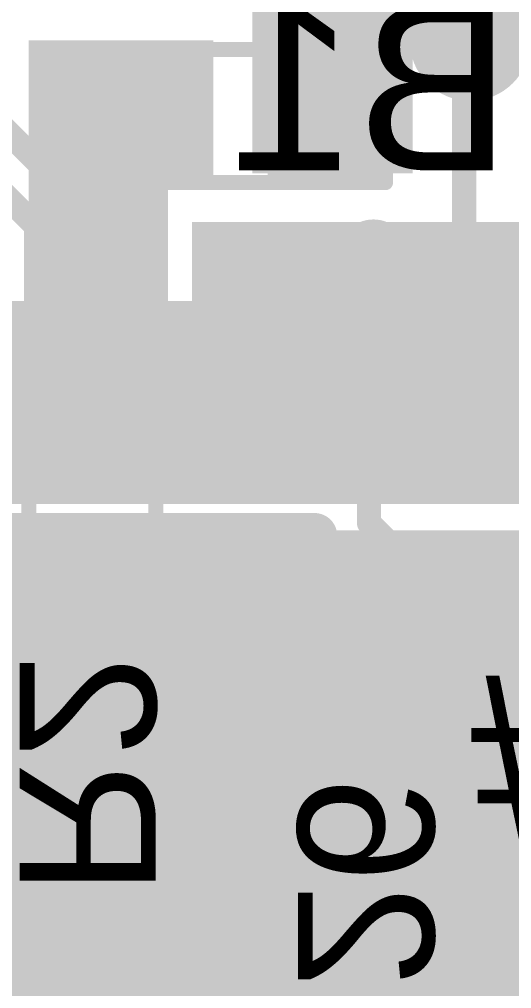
# Model space of a CAD drawing. Header units: millimetres. Extents: x -0.33 to 1.44, y -0.21 to 1.57.
# Drawn here: x 0.8729 to 1.0357, y 0.7955 to 1.116 of the extents above; entities that cross this region are included whole.
import ezdxf

# ---------------------------------------------------------------- set-up
doc = ezdxf.new("R2010")
doc.units = ezdxf.units.MM
doc.header["$MEASUREMENT"] = 0
for name, color, linetype in [('BottomLayer', 5, 'Continuous'), ('BottomOverlay', 54, 'Continuous'), ('BottomPaste', 16, 'Continuous'), ('BottomSolder', 6, 'Continuous'), ('TopLayer', 1, 'Continuous'), ('TopPaste', 8, 'Continuous'), ('TopSolder', 216, 'Continuous'), ('ViaHoleLayer', 16, 'Continuous')]:
    doc.layers.add(name, color=color, linetype=linetype)
doc.styles.add('Arial', font='', dxfattribs={"height": 0.2})
doc.styles.get('Arial').set_extended_font_data('Arial')

# ---------------------------------------------------------------- blocks, each defined once
blk = doc.blocks.new('LAN9255_ZMX019_3')
at = {"layer": 'TopLayer'}
for points in [[(-0.17913, -0.17913), (-0.17913, 0.17913), (0.17913, 0.17913), (0.17913, -0.17913)], [(0.27362, 0.04331), (0.33268, 0.04331), (0.33268, 0.03543), (0.27362, 0.03543)], [(0.27362, 0.02756), (0.33268, 0.02756), (0.33268, 0.01969), (0.27362, 0.01969)], [(0.27362, 0.01181), (0.33268, 0.01181), (0.33268, 0.00394), (0.27362, 0.00394)], [(0.27362, -0.00394), (0.33268, -0.00394), (0.33268, -0.01181), (0.27362, -0.01181)], [(0.27362, -0.01969), (0.33268, -0.01969), (0.33268, -0.02756), (0.27362, -0.02756)], [(0.27362, -0.03543), (0.33268, -0.03543), (0.33268, -0.04331), (0.27362, -0.04331)], [(0.27362, -0.05118), (0.33268, -0.05118), (0.33268, -0.05906), (0.27362, -0.05906)], [(0.27362, -0.06693), (0.33268, -0.06693), (0.33268, -0.0748), (0.27362, -0.0748)], [(0.27362, -0.08268), (0.33268, -0.08268), (0.33268, -0.09055), (0.27362, -0.09055)], [(0.27362, -0.09843), (0.33268, -0.09843), (0.33268, -0.1063), (0.27362, -0.1063)], [(0.27362, -0.11417), (0.33268, -0.11417), (0.33268, -0.12205), (0.27362, -0.12205)]]:
    blk.add_hatch(color=1, dxfattribs=at).paths.add_polyline_path(points)
at = {"layer": 'TopPaste'}
for points in [[(-0.17913, -0.17913), (-0.17913, 0.17913), (0.17913, 0.17913), (0.17913, -0.17913)], [(0.27362, 0.04331), (0.33268, 0.04331), (0.33268, 0.03543), (0.27362, 0.03543)], [(0.27362, 0.02756), (0.33268, 0.02756), (0.33268, 0.01969), (0.27362, 0.01969)], [(0.27362, 0.01181), (0.33268, 0.01181), (0.33268, 0.00394), (0.27362, 0.00394)], [(0.27362, -0.00394), (0.33268, -0.00394), (0.33268, -0.01181), (0.27362, -0.01181)], [(0.27362, -0.01969), (0.33268, -0.01969), (0.33268, -0.02756), (0.27362, -0.02756)], [(0.27362, -0.03543), (0.33268, -0.03543), (0.33268, -0.04331), (0.27362, -0.04331)], [(0.27362, -0.05118), (0.33268, -0.05118), (0.33268, -0.05906), (0.27362, -0.05906)], [(0.27362, -0.06693), (0.33268, -0.06693), (0.33268, -0.0748), (0.27362, -0.0748)], [(0.27362, -0.08268), (0.33268, -0.08268), (0.33268, -0.09055), (0.27362, -0.09055)], [(0.27362, -0.09843), (0.33268, -0.09843), (0.33268, -0.1063), (0.27362, -0.1063)], [(0.27362, -0.11417), (0.33268, -0.11417), (0.33268, -0.12205), (0.27362, -0.12205)]]:
    blk.add_hatch(color=8, dxfattribs=at).paths.add_polyline_path(points)
at = {"layer": 'TopSolder'}
for points in [[(-0.18313, -0.18313), (-0.18313, 0.18313), (0.18313, 0.18313), (0.18313, -0.18313)], [(0.26962, 0.04731), (0.33668, 0.04731), (0.33668, 0.03143), (0.26962, 0.03143)], [(0.26962, 0.03156), (0.33668, 0.03156), (0.33668, 0.01569), (0.26962, 0.01569)], [(0.26962, 0.01581), (0.33668, 0.01581), (0.33668, -0.00006), (0.26962, -0.00006)], [(0.26962, 0.00006), (0.33668, 0.00006), (0.33668, -0.01581), (0.26962, -0.01581)], [(0.26962, -0.01569), (0.33668, -0.01569), (0.33668, -0.03156), (0.26962, -0.03156)], [(0.26962, -0.03143), (0.33668, -0.03143), (0.33668, -0.04731), (0.26962, -0.04731)], [(0.26962, -0.04718), (0.33668, -0.04718), (0.33668, -0.06305), (0.26962, -0.06305)], [(0.26962, -0.06293), (0.33668, -0.06293), (0.33668, -0.0788), (0.26962, -0.0788)], [(0.26962, -0.07868), (0.33668, -0.07868), (0.33668, -0.09455), (0.26962, -0.09455)], [(0.26962, -0.09443), (0.33668, -0.09443), (0.33668, -0.1103), (0.26962, -0.1103)], [(0.26962, -0.11017), (0.33668, -0.11017), (0.33668, -0.12605), (0.26962, -0.12605)]]:
    blk.add_hatch(color=216, dxfattribs=at).paths.add_polyline_path(points)
blk = doc.blocks.new('S______B______B_23')
at = {"layer": 'BottomLayer'}
for points in [[(-0.015, 0.0175), (-0.015, -0.0175), (-0.045, -0.0175), (-0.045, 0.0175)], [(0.045, 0.0175), (0.045, -0.0175), (0.015, -0.0175), (0.015, 0.0175)]]:
    blk.add_hatch(color=5, dxfattribs=at).paths.add_polyline_path(points)
at = {"layer": 'BottomPaste'}
for points in [[(-0.015, 0.0175), (-0.015, -0.0175), (-0.045, -0.0175), (-0.045, 0.0175)], [(0.045, 0.0175), (0.045, -0.0175), (0.015, -0.0175), (0.015, 0.0175)]]:
    blk.add_hatch(color=16, dxfattribs=at).paths.add_polyline_path(points)
at = {"layer": 'BottomSolder'}
for points in [[(-0.011, 0.0215), (-0.011, -0.0215), (-0.049, -0.0215), (-0.049, 0.0215)], [(0.049, 0.0215), (0.049, -0.0215), (0.011, -0.0215), (0.011, 0.0215)]]:
    blk.add_hatch(color=6, dxfattribs=at).paths.add_polyline_path(points)
at = {"layer": 'BottomOverlay', "const_width": 0.005}
for points in [[(-0.05, -0.022), (-0.05, 0.022)], [(-0.05, 0.022), (0.05, 0.022)], [(0.05, -0.022), (0.05, 0.022)], [(-0.05, -0.022), (0.05, -0.022)]]:
    blk.add_lwpolyline(points, dxfattribs=at)
at = {"layer": 'BottomOverlay', "const_width": 0.0025}
for points in [[(-0.05125, 0.022, 1), (-0.04875, 0.022, 1)], [(-0.05125, 0.022, 1), (-0.04875, 0.022, 1)], [(0.04875, 0.022, 1), (0.05125, 0.022, 1)], [(0.04875, 0.022, 1), (0.05125, 0.022, 1)], [(-0.05125, -0.022, 1), (-0.04875, -0.022, 1)], [(-0.05125, -0.022, 1), (-0.04875, -0.022, 1)], [(0.04875, -0.022, 1), (0.05125, -0.022, 1)], [(0.04875, -0.022, 1), (0.05125, -0.022, 1)]]:
    blk.add_lwpolyline(points, format="xyb", close=True, dxfattribs=at)
blk = doc.blocks.new('R__0603_B_42')
at = {"layer": 'BottomLayer'}
for points in [[(-0.045, -0.0175), (-0.045, 0.0175), (-0.015, 0.0175), (-0.015, -0.0175)], [(0.015, -0.0175), (0.015, 0.0175), (0.045, 0.0175), (0.045, -0.0175)]]:
    blk.add_hatch(color=5, dxfattribs=at).paths.add_polyline_path(points)
at = {"layer": 'BottomPaste'}
for points in [[(-0.045, -0.0175), (-0.045, 0.0175), (-0.015, 0.0175), (-0.015, -0.0175)], [(0.015, -0.0175), (0.015, 0.0175), (0.045, 0.0175), (0.045, -0.0175)]]:
    blk.add_hatch(color=16, dxfattribs=at).paths.add_polyline_path(points)
at = {"layer": 'BottomSolder'}
for points in [[(-0.049, -0.0215), (-0.049, 0.0215), (-0.011, 0.0215), (-0.011, -0.0215)], [(0.011, -0.0215), (0.011, 0.0215), (0.049, 0.0215), (0.049, -0.0215)]]:
    blk.add_hatch(color=6, dxfattribs=at).paths.add_polyline_path(points)
at = {"layer": 'BottomOverlay', "const_width": 0.005}
for points in [[(-0.048, 0.021), (-0.048, -0.021)], [(-0.048, 0.021), (0.048, 0.021)], [(0.048, 0.021), (0.048, -0.021)], [(-0.048, -0.021), (0.048, -0.021)]]:
    blk.add_lwpolyline(points, dxfattribs=at)
at = {"layer": 'BottomOverlay', "const_width": 0.0025}
for points in [[(-0.04925, 0.021, 1), (-0.04675, 0.021, 1)], [(-0.04925, 0.021, 1), (-0.04675, 0.021, 1)], [(0.04675, 0.021, 1), (0.04925, 0.021, 1)], [(0.04675, 0.021, 1), (0.04925, 0.021, 1)], [(-0.04925, -0.021, 1), (-0.04675, -0.021, 1)], [(-0.04925, -0.021, 1), (-0.04675, -0.021, 1)], [(0.04675, -0.021, 1), (0.04925, -0.021, 1)], [(0.04675, -0.021, 1), (0.04925, -0.021, 1)]]:
    blk.add_lwpolyline(points, format="xyb", close=True, dxfattribs=at)
blk = doc.blocks.new('C__0805_B_61')
at = {"layer": 'BottomLayer'}
for points in [[(-0.06, 0.03), (-0.02, 0.03), (-0.02, -0.03), (-0.06, -0.03)], [(0.02, 0.03), (0.06, 0.03), (0.06, -0.03), (0.02, -0.03)]]:
    blk.add_hatch(color=5, dxfattribs=at).paths.add_polyline_path(points)
at = {"layer": 'BottomPaste'}
for points in [[(-0.06, 0.03), (-0.02, 0.03), (-0.02, -0.03), (-0.06, -0.03)], [(0.02, 0.03), (0.06, 0.03), (0.06, -0.03), (0.02, -0.03)]]:
    blk.add_hatch(color=16, dxfattribs=at).paths.add_polyline_path(points)
at = {"layer": 'BottomSolder'}
for points in [[(-0.064, 0.034), (-0.016, 0.034), (-0.016, -0.034), (-0.064, -0.034)], [(0.016, 0.034), (0.064, 0.034), (0.064, -0.034), (0.016, -0.034)]]:
    blk.add_hatch(color=6, dxfattribs=at).paths.add_polyline_path(points)
at = {"layer": 'BottomOverlay', "const_width": 0.005}
for points in [[(-0.064, -0.034), (-0.064, 0.034)], [(-0.024, 0.034), (-0.064, 0.034)], [(0.064, 0.034), (0.024, 0.034)], [(0.064, -0.034), (0.064, 0.034)], [(-0.024, -0.034), (-0.064, -0.034)], [(0.064, -0.034), (0.024, -0.034)]]:
    blk.add_lwpolyline(points, dxfattribs=at)
at = {"layer": 'BottomOverlay', "const_width": 0.0025}
for points in [[(-0.06525, 0.034, 1), (-0.06275, 0.034, 1)], [(-0.06525, 0.034, 1), (-0.06275, 0.034, 1)], [(-0.02525, 0.034, 1), (-0.02275, 0.034, 1)], [(0.02275, 0.034, 1), (0.02525, 0.034, 1)], [(0.06275, 0.034, 1), (0.06525, 0.034, 1)], [(0.06275, 0.034, 1), (0.06525, 0.034, 1)], [(-0.06525, -0.034, 1), (-0.06275, -0.034, 1)], [(-0.06525, -0.034, 1), (-0.06275, -0.034, 1)], [(-0.02525, -0.034, 1), (-0.02275, -0.034, 1)], [(0.02275, -0.034, 1), (0.02525, -0.034, 1)], [(0.06275, -0.034, 1), (0.06525, -0.034, 1)], [(0.06275, -0.034, 1), (0.06525, -0.034, 1)]]:
    blk.add_lwpolyline(points, format="xyb", close=True, dxfattribs=at)
blk = doc.blocks.new('C__0603_B_62')
at = {"layer": 'BottomLayer'}
for points in [[(-0.045, -0.0175), (-0.045, 0.0175), (-0.015, 0.0175), (-0.015, -0.0175)], [(0.015, -0.0175), (0.015, 0.0175), (0.045, 0.0175), (0.045, -0.0175)]]:
    blk.add_hatch(color=5, dxfattribs=at).paths.add_polyline_path(points)
at = {"layer": 'BottomPaste'}
for points in [[(-0.045, -0.0175), (-0.045, 0.0175), (-0.015, 0.0175), (-0.015, -0.0175)], [(0.015, -0.0175), (0.015, 0.0175), (0.045, 0.0175), (0.045, -0.0175)]]:
    blk.add_hatch(color=16, dxfattribs=at).paths.add_polyline_path(points)
at = {"layer": 'BottomSolder'}
for points in [[(-0.049, -0.0215), (-0.049, 0.0215), (-0.011, 0.0215), (-0.011, -0.0215)], [(0.011, -0.0215), (0.011, 0.0215), (0.049, 0.0215), (0.049, -0.0215)]]:
    blk.add_hatch(color=6, dxfattribs=at).paths.add_polyline_path(points)
at = {"layer": 'BottomOverlay', "const_width": 0.005}
for points in [[(-0.049, -0.021), (-0.049, 0.021)], [(-0.018, 0.021), (-0.049, 0.021)], [(0.049, 0.021), (0.018, 0.021)], [(0.049, -0.021), (0.049, 0.021)], [(-0.018, -0.021), (-0.049, -0.021)], [(0.049, -0.021), (0.018, -0.021)]]:
    blk.add_lwpolyline(points, dxfattribs=at)
at = {"layer": 'BottomOverlay', "const_width": 0.0025}
for points in [[(-0.05025, 0.021, 1), (-0.04775, 0.021, 1)], [(-0.05025, 0.021, 1), (-0.04775, 0.021, 1)], [(-0.01925, 0.021, 1), (-0.01675, 0.021, 1)], [(0.01675, 0.021, 1), (0.01925, 0.021, 1)], [(0.04775, 0.021, 1), (0.05025, 0.021, 1)], [(0.04775, 0.021, 1), (0.05025, 0.021, 1)], [(-0.05025, -0.021, 1), (-0.04775, -0.021, 1)], [(-0.05025, -0.021, 1), (-0.04775, -0.021, 1)], [(-0.01925, -0.021, 1), (-0.01675, -0.021, 1)], [(0.01675, -0.021, 1), (0.01925, -0.021, 1)], [(0.04775, -0.021, 1), (0.05025, -0.021, 1)], [(0.04775, -0.021, 1), (0.05025, -0.021, 1)]]:
    blk.add_lwpolyline(points, format="xyb", close=True, dxfattribs=at)

msp = doc.modelspace()

# ---------------------------------------------------------------- hatches: boundary and pattern name
at = {"layer": 'BottomLayer'}
for points in [[(1.003, 1.065), (1.003, 1.165), (0.95, 1.165), (0.95, 1.065)], [(0.876, 0.959), (0.922, 0.959), (0.922, 1.109), (0.876, 1.109)], [(0.894, 1.062), (0.937, 1.062), (0.937, 1.109), (0.894, 1.109)], [(0.93, 0.959), (1.045, 0.959), (1.045, 1.049), (0.93, 1.049)], [(0.824, 0.914), (0.913, 0.914), (0.913, 0.947), (0.824, 0.947)], [(0.834, 0.822), (1.279, 0.822), (1.279, 0.947), (0.834, 0.947)]]:
    msp.add_hatch(color=5, dxfattribs=at).paths.add_polyline_path(points)
h = msp.add_hatch(color=5, dxfattribs=at)
edge = h.paths.add_edge_path()
edge.add_arc((0.91176, 1.073), 0.01181, 0, 360)
h = msp.add_hatch(color=5, dxfattribs=at)
edge = h.paths.add_edge_path()
edge.add_arc((0.99, 1.038), 0.01181, 0, 360)
h = msp.add_hatch(color=5, dxfattribs=at)
edge = h.paths.add_edge_path()
edge.add_arc((0.893, 0.837), 0.01181, 0, 360)
at = {"layer": 'TopLayer'}
h = msp.add_hatch(color=1, dxfattribs=at)
edge = h.paths.add_edge_path()
edge.add_arc((0.91176, 1.073), 0.01181, 0, 360)
h = msp.add_hatch(color=1, dxfattribs=at)
edge = h.paths.add_edge_path()
edge.add_arc((0.99, 1.038), 0.01181, 0, 360)
h = msp.add_hatch(color=1, dxfattribs=at)
edge = h.paths.add_edge_path()
edge.add_arc((0.893, 0.837), 0.01181, 0, 360)
at = {"layer": 'ViaHoleLayer'}
h = msp.add_hatch(color=16, dxfattribs=at)
edge = h.paths.add_edge_path()
edge.add_arc((0.91176, 1.073), 0.00591, 0, 360)
h = msp.add_hatch(color=16, dxfattribs=at)
edge = h.paths.add_edge_path()
edge.add_arc((0.99, 1.038), 0.00591, 0, 360)
h = msp.add_hatch(color=16, dxfattribs=at)
edge = h.paths.add_edge_path()
edge.add_arc((0.893, 0.837), 0.00591, 0, 360)

# ---------------------------------------------------------------- linework, layer by layer
at = {"layer": 'BottomLayer'}
for points, const_width in [([(0.893, 0.81519), (0.893, 0.837)], 0.01), ([(0.834, 0.8075), (1.0855, 0.8075)], 0.015), ([(0.834, 0.8065), (1.0735, 0.8065)], 0.015)]:
    msp.add_lwpolyline(points, dxfattribs=dict(at, const_width=const_width))
at = {"layer": 'BottomLayer', "const_width": 0.005}
for points in [[(0.8905, 0.837, 1), (0.8955, 0.837, 1)], [(0.8905, 0.81519, 1), (0.8955, 0.81519, 1)]]:
    msp.add_lwpolyline(points, format="xyb", close=True, dxfattribs=at)
at = {"layer": 'TopLayer'}
for points, const_width in [([(1.022, 1.109), (1.022, 1.243)], 0.04), ([(0.827, 1.12074), (0.89405, 1.05369)], 0.008), ([(1.02003, 0.98927), (1.02003, 1.109)], 0.008), ([(0.826, 1.1), (0.87836, 1.04764)], 0.008), ([(0.90986, 1.07109), (0.91176, 1.073)], 0.008), ([(0.90986, 0.98933), (0.90986, 1.07109)], 0.008), ([(0.89405, 0.98939), (0.89405, 1.05369)], 0.008), ([(0.87836, 0.98933), (0.87836, 1.04764)], 0.008), ([(0.9886, 1.0366), (0.99, 1.038)], 0.008), ([(0.99, 1.038), (0.9905, 1.0375)], 0.008), ([(0.9886, 0.98933), (0.9886, 1.0366)], 0.008), ([(0.98854, 0.98927), (0.9886, 0.98933)], 0.008), ([(0.98854, 0.94946), (0.98854, 0.98927)], 0.008), ([(0.8408, 0.88618), (0.89986, 0.94524)], 0.015), ([(0.84236, 0.94524), (0.90485, 0.88275)], 0.015), ([(0.86524, 0.94524), (0.87561, 0.94524)], 0.015), ([(0.86524, 0.94524), (0.87561, 0.94524)], 0.015), ([(0.87272, 0.88275), (0.93521, 0.94524)], 0.015), ([(0.87561, 0.94524), (0.88099, 0.94524)], 0.015), ([(0.87561, 0.94524), (0.88099, 0.94524)], 0.015), ([(0.87561, 0.94524), (0.88099, 0.94524)], 0.015), ([(0.87772, 0.94524), (0.9402, 0.88275)], 0.015), ([(0.88099, 0.94524), (0.89136, 0.94524)], 0.015), ([(0.88099, 0.94524), (0.89136, 0.94524)], 0.015), ([(0.89136, 0.94524), (0.89674, 0.94524)], 0.015), ([(0.89136, 0.94524), (0.89674, 0.94524)], 0.015), ([(0.89136, 0.94524), (0.89674, 0.94524)], 0.015), ([(0.89674, 0.94524), (0.90711, 0.94524)], 0.015), ([(0.89674, 0.94524), (0.90711, 0.94524)], 0.015), ([(0.90711, 0.94524), (0.91248, 0.94524)], 0.015), ([(0.90711, 0.94524), (0.91248, 0.94524)], 0.015), ([(0.90711, 0.94524), (0.91248, 0.94524)], 0.015), ([(0.90808, 0.88275), (0.97053, 0.94521)], 0.015), ([(0.90808, 0.88275), (0.97053, 0.94521)], 0.015), ([(0.91248, 0.94524), (0.92285, 0.94524)], 0.015), ([(0.91248, 0.94524), (0.92285, 0.94524)], 0.015), ([(0.91307, 0.94524), (0.97556, 0.88275)], 0.015), ([(0.92285, 0.94524), (0.92823, 0.94524)], 0.015), ([(0.92285, 0.94524), (0.92823, 0.94524)], 0.015), ([(0.92285, 0.94524), (0.92823, 0.94524)], 0.015), ([(0.92823, 0.94524), (0.9386, 0.94524)], 0.015), ([(0.92823, 0.94524), (0.9386, 0.94524)], 0.015), ([(0.9386, 0.94524), (0.94398, 0.94524)], 0.015), ([(0.9386, 0.94524), (0.94398, 0.94524)], 0.015), ([(0.9386, 0.94524), (0.94398, 0.94524)], 0.015), ([(0.94398, 0.94524), (0.95435, 0.94524)], 0.015), ([(0.94398, 0.94524), (0.95435, 0.94524)], 0.015), ([(0.94843, 0.94524), (1.01092, 0.88275)], 0.015), ([(0.95435, 0.94524), (0.95973, 0.94524)], 0.015), ([(0.95435, 0.94524), (0.95973, 0.94524)], 0.015), ([(0.95435, 0.94524), (0.95973, 0.94524)], 0.015), ([(0.95973, 0.94524), (0.9701, 0.94524)], 0.015), ([(0.95973, 0.94524), (0.9701, 0.94524)], 0.015), ([(0.98854, 0.94946), (1.006, 0.932)], 0.008), ([(0.81477, 0.93747), (0.86949, 0.88275)], 0.015), ([(0.97545, 0.93638), (0.99292, 0.91892)], 0.015), ([(1.006, 0.932), (1.054, 0.932)], 0.008), ([(0.94343, 0.88275), (0.98626, 0.92558)], 0.015), ([(0.97879, 0.88275), (1.00954, 0.9135)], 0.015), ([(1.006, 0.9135), (1.04634, 0.9135)], 0.015), ([(1.01414, 0.88275), (1.04489, 0.9135)], 0.015), ([(1.01552, 0.9135), (1.04627, 0.88275)], 0.015), ([(0.83979, 0.88275), (1.07709, 0.88275)], 0.015), ([(0.91767, 0.68612), (0.91767, 0.87525)], 0.01)]:
    msp.add_lwpolyline(points, dxfattribs=dict(at, const_width=const_width))
for points, const_width in [([(1.012, 1.109, 1), (1.032, 1.109, 1)], 0.02), ([(1.01803, 1.109, 1), (1.02203, 1.109, 1)], 0.004), ([(0.90976, 1.073, 1), (0.91376, 1.073, 1)], 0.004), ([(0.90786, 1.07109, 1), (0.91186, 1.07109, 1)], 0.004), ([(0.90786, 1.07109, 1), (0.91186, 1.07109, 1)], 0.004), ([(0.89205, 1.05369, 1), (0.89605, 1.05369, 1)], 0.004), ([(0.89205, 1.05369, 1), (0.89605, 1.05369, 1)], 0.004), ([(0.87636, 1.04764, 1), (0.88036, 1.04764, 1)], 0.004), ([(0.87636, 1.04764, 1), (0.88036, 1.04764, 1)], 0.004), ([(0.988, 1.038, 1), (0.992, 1.038, 1)], 0.004), ([(0.988, 1.038, 1), (0.992, 1.038, 1)], 0.004), ([(0.9885, 1.0375, 1), (0.9925, 1.0375, 1)], 0.004), ([(0.9866, 1.0366, 1), (0.9906, 1.0366, 1)], 0.004), ([(0.9866, 1.0366, 1), (0.9906, 1.0366, 1)], 0.004), ([(0.87636, 0.98933, 1), (0.88036, 0.98933, 1)], 0.004), ([(0.89205, 0.98939, 1), (0.89605, 0.98939, 1)], 0.004), ([(0.90786, 0.98933, 1), (0.91186, 0.98933, 1)], 0.004), ([(0.98654, 0.98927, 1), (0.99054, 0.98927, 1)], 0.004), ([(0.98654, 0.98927, 1), (0.99054, 0.98927, 1)], 0.004), ([(0.9866, 0.98933, 1), (0.9906, 0.98933, 1)], 0.004), ([(0.9866, 0.98933, 1), (0.9906, 0.98933, 1)], 0.004), ([(1.01803, 0.98927, 1), (1.02203, 0.98927, 1)], 0.004), ([(0.87186, 0.94524, 1), (0.87936, 0.94524, 1)], 0.0075), ([(0.87186, 0.94524, 1), (0.87936, 0.94524, 1)], 0.0075), ([(0.87186, 0.94524, 1), (0.87936, 0.94524, 1)], 0.0075), ([(0.87186, 0.94524, 1), (0.87936, 0.94524, 1)], 0.0075), ([(0.87186, 0.94524, 1), (0.87936, 0.94524, 1)], 0.0075), ([(0.87397, 0.94524, 1), (0.88147, 0.94524, 1)], 0.0075), ([(0.87724, 0.94524, 1), (0.88474, 0.94524, 1)], 0.0075), ([(0.87724, 0.94524, 1), (0.88474, 0.94524, 1)], 0.0075), ([(0.87724, 0.94524, 1), (0.88474, 0.94524, 1)], 0.0075), ([(0.87724, 0.94524, 1), (0.88474, 0.94524, 1)], 0.0075), ([(0.87724, 0.94524, 1), (0.88474, 0.94524, 1)], 0.0075), ([(0.88761, 0.94524, 1), (0.89511, 0.94524, 1)], 0.0075), ([(0.88761, 0.94524, 1), (0.89511, 0.94524, 1)], 0.0075), ([(0.88761, 0.94524, 1), (0.89511, 0.94524, 1)], 0.0075), ([(0.88761, 0.94524, 1), (0.89511, 0.94524, 1)], 0.0075), ([(0.88761, 0.94524, 1), (0.89511, 0.94524, 1)], 0.0075), ([(0.89299, 0.94524, 1), (0.90049, 0.94524, 1)], 0.0075), ([(0.89299, 0.94524, 1), (0.90049, 0.94524, 1)], 0.0075), ([(0.89299, 0.94524, 1), (0.90049, 0.94524, 1)], 0.0075), ([(0.89299, 0.94524, 1), (0.90049, 0.94524, 1)], 0.0075), ([(0.89299, 0.94524, 1), (0.90049, 0.94524, 1)], 0.0075), ([(0.89611, 0.94524, 1), (0.90361, 0.94524, 1)], 0.0075), ([(0.90336, 0.94524, 1), (0.91086, 0.94524, 1)], 0.0075), ([(0.90336, 0.94524, 1), (0.91086, 0.94524, 1)], 0.0075), ([(0.90336, 0.94524, 1), (0.91086, 0.94524, 1)], 0.0075), ([(0.90336, 0.94524, 1), (0.91086, 0.94524, 1)], 0.0075), ([(0.90336, 0.94524, 1), (0.91086, 0.94524, 1)], 0.0075), ([(0.90873, 0.94524, 1), (0.91623, 0.94524, 1)], 0.0075), ([(0.90873, 0.94524, 1), (0.91623, 0.94524, 1)], 0.0075), ([(0.90873, 0.94524, 1), (0.91623, 0.94524, 1)], 0.0075), ([(0.90873, 0.94524, 1), (0.91623, 0.94524, 1)], 0.0075), ([(0.90873, 0.94524, 1), (0.91623, 0.94524, 1)], 0.0075), ([(0.90932, 0.94524, 1), (0.91682, 0.94524, 1)], 0.0075), ([(0.9191, 0.94524, 1), (0.9266, 0.94524, 1)], 0.0075), ([(0.9191, 0.94524, 1), (0.9266, 0.94524, 1)], 0.0075), ([(0.9191, 0.94524, 1), (0.9266, 0.94524, 1)], 0.0075), ([(0.9191, 0.94524, 1), (0.9266, 0.94524, 1)], 0.0075), ([(0.9191, 0.94524, 1), (0.9266, 0.94524, 1)], 0.0075), ([(0.92448, 0.94524, 1), (0.93198, 0.94524, 1)], 0.0075), ([(0.92448, 0.94524, 1), (0.93198, 0.94524, 1)], 0.0075), ([(0.92448, 0.94524, 1), (0.93198, 0.94524, 1)], 0.0075), ([(0.92448, 0.94524, 1), (0.93198, 0.94524, 1)], 0.0075), ([(0.92448, 0.94524, 1), (0.93198, 0.94524, 1)], 0.0075), ([(0.93146, 0.94524, 1), (0.93896, 0.94524, 1)], 0.0075), ([(0.93485, 0.94524, 1), (0.94235, 0.94524, 1)], 0.0075), ([(0.93485, 0.94524, 1), (0.94235, 0.94524, 1)], 0.0075), ([(0.93485, 0.94524, 1), (0.94235, 0.94524, 1)], 0.0075), ([(0.93485, 0.94524, 1), (0.94235, 0.94524, 1)], 0.0075), ([(0.93485, 0.94524, 1), (0.94235, 0.94524, 1)], 0.0075), ([(0.94023, 0.94524, 1), (0.94773, 0.94524, 1)], 0.0075), ([(0.94023, 0.94524, 1), (0.94773, 0.94524, 1)], 0.0075), ([(0.94023, 0.94524, 1), (0.94773, 0.94524, 1)], 0.0075), ([(0.94023, 0.94524, 1), (0.94773, 0.94524, 1)], 0.0075), ([(0.94023, 0.94524, 1), (0.94773, 0.94524, 1)], 0.0075), ([(0.94468, 0.94524, 1), (0.95218, 0.94524, 1)], 0.0075), ([(0.9506, 0.94524, 1), (0.9581, 0.94524, 1)], 0.0075), ([(0.9506, 0.94524, 1), (0.9581, 0.94524, 1)], 0.0075), ([(0.9506, 0.94524, 1), (0.9581, 0.94524, 1)], 0.0075), ([(0.9506, 0.94524, 1), (0.9581, 0.94524, 1)], 0.0075), ([(0.9506, 0.94524, 1), (0.9581, 0.94524, 1)], 0.0075), ([(0.95598, 0.94524, 1), (0.96348, 0.94524, 1)], 0.0075), ([(0.95598, 0.94524, 1), (0.96348, 0.94524, 1)], 0.0075), ([(0.95598, 0.94524, 1), (0.96348, 0.94524, 1)], 0.0075), ([(0.95598, 0.94524, 1), (0.96348, 0.94524, 1)], 0.0075), ([(0.95598, 0.94524, 1), (0.96348, 0.94524, 1)], 0.0075), ([(0.96635, 0.94524, 1), (0.97385, 0.94524, 1)], 0.0075), ([(0.96635, 0.94524, 1), (0.97385, 0.94524, 1)], 0.0075), ([(0.96677, 0.94524, 1), (0.97427, 0.94524, 1)], 0.0075), ([(0.96677, 0.94524, 1), (0.97427, 0.94524, 1)], 0.0075), ([(0.96678, 0.94521, 1), (0.97428, 0.94521, 1)], 0.0075), ([(0.96678, 0.94521, 1), (0.97428, 0.94521, 1)], 0.0075), ([(0.98654, 0.94946, 1), (0.99054, 0.94946, 1)], 0.004), ([(0.98654, 0.94946, 1), (0.99054, 0.94946, 1)], 0.004), ([(0.9717, 0.93638, 1), (0.9792, 0.93638, 1)], 0.0075), ([(0.9717, 0.93638, 1), (0.9792, 0.93638, 1)], 0.0075), ([(0.9717, 0.93638, 1), (0.9792, 0.93638, 1)], 0.0075), ([(1.004, 0.932, 1), (1.008, 0.932, 1)], 0.004), ([(1.004, 0.932, 1), (1.008, 0.932, 1)], 0.004), ([(0.98251, 0.92558, 1), (0.99001, 0.92558, 1)], 0.0075), ([(0.98917, 0.91892, 1), (0.99667, 0.91892, 1)], 0.0075), ([(0.98917, 0.91892, 1), (0.99667, 0.91892, 1)], 0.0075), ([(0.98917, 0.91892, 1), (0.99667, 0.91892, 1)], 0.0075), ([(1.00225, 0.9135, 1), (1.00975, 0.9135, 1)], 0.0075), ([(1.00225, 0.9135, 1), (1.00975, 0.9135, 1)], 0.0075), ([(1.00225, 0.9135, 1), (1.00975, 0.9135, 1)], 0.0075), ([(1.00579, 0.9135, 1), (1.01329, 0.9135, 1)], 0.0075), ([(1.01177, 0.9135, 1), (1.01927, 0.9135, 1)], 0.0075), ([(0.86574, 0.88275, 1), (0.87324, 0.88275, 1)], 0.0075), ([(0.86897, 0.88275, 1), (0.87647, 0.88275, 1)], 0.0075), ([(0.9011, 0.88275, 1), (0.9086, 0.88275, 1)], 0.0075), ([(0.90433, 0.88275, 1), (0.91183, 0.88275, 1)], 0.0075), ([(0.90433, 0.88275, 1), (0.91183, 0.88275, 1)], 0.0075), ([(0.93645, 0.88275, 1), (0.94395, 0.88275, 1)], 0.0075), ([(0.93968, 0.88275, 1), (0.94718, 0.88275, 1)], 0.0075), ([(0.97181, 0.88275, 1), (0.97931, 0.88275, 1)], 0.0075), ([(0.97504, 0.88275, 1), (0.98254, 0.88275, 1)], 0.0075), ([(1.00717, 0.88275, 1), (1.01466, 0.88275, 1)], 0.0075), ([(1.01039, 0.88275, 1), (1.01789, 0.88275, 1)], 0.0075), ([(0.91517, 0.87525, 1), (0.92017, 0.87525, 1)], 0.005)]:
    msp.add_lwpolyline(points, format="xyb", close=True, dxfattribs=dict(at, const_width=const_width))
at = {"layer": 'TopLayer', "const_width": 0.015}
for points in [[(0.97545, 0.93638, -0.139651), (0.97052, 0.94524)], [(0.97545, 0.93638, -0.139651), (0.97052, 0.94524)], [(1.006, 0.9135, -0.198912), (0.99292, 0.91892)], [(1.006, 0.9135, -0.198912), (0.99292, 0.91892)]]:
    msp.add_lwpolyline(points, format="xyb", dxfattribs=at)

# ---------------------------------------------------------------- block references
msp.add_blockref('S______B______B_23', (0.944, 1.084))
for name, p, rotation in [('LAN9255_ZMX019_3', (0.91767, 0.68612), 90), ('R__0603_B_42', (0.897, 0.959), 90), ('C__0805_B_61', (0.962, 0.943), 270), ('C__0603_B_62', (1.026, 0.958), 270)]:
    msp.add_blockref(name, p, dxfattribs=dict(rotation=rotation))

# ---------------------------------------------------------------- texts
at = {"layer": 'BottomOverlay', "style": 'Arial', "text_generation_flag": 2}
msp.add_text('SB1', height=0.055, dxfattribs=at).set_placement((1.087, 1.066))
for s, height, rotation, p in [('R2', 0.045, 270, (0.873, 0.826)), ('#', 0.06, 180, (1.022, 0.899)), ('C26', 0.045, 270, (0.965, 0.75))]:
    msp.add_text(s, height=height, rotation=rotation, dxfattribs=at).set_placement(p)

doc.saveas('drawing.dxf')
